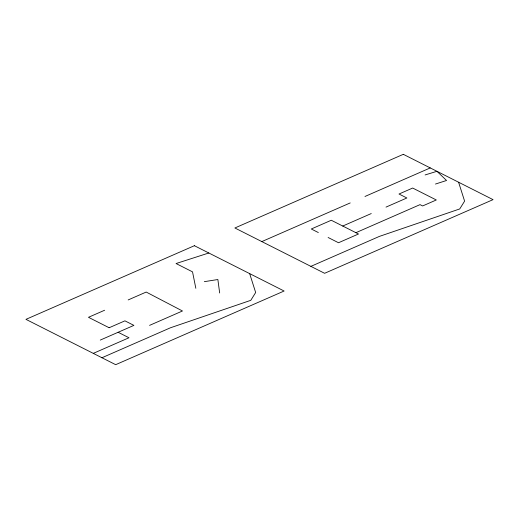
<?xml version="1.0" encoding="UTF-8"?>
<svg xmlns="http://www.w3.org/2000/svg" width="519" height="519" viewBox="0 0 519 519"><rect width="100%" height="100%" fill="white"/><g stroke="black" fill="none" stroke-linecap="round" stroke-linejoin="round"><path stroke-width="0.78" d="M104.617 310.245L88.477 317.304L108.977 327.658M128.174 299.937L146.196 292.054L182.474 310.985L149.569 325.374M261.823 241.588L350.215 202.929M364.961 196.48L430.257 167.922M109.152 327.742L124.923 320.846L133.902 325.381L100.284 340.081M342.741 226.037L371.26 213.562M386.013 207.113L406.87 197.986L399.007 194.015L412.67 188.04L436.304 199.977L422.635 205.952L420.033 204.635L355.904 232.687M93.29 353.374L128.984 337.759L118.131 332.277M101.945 357.747L170.472 327.774L250.794 300.326L255.666 292.515L249.652 273.61M310.881 266.364L379.415 236.392L459.73 208.943L464.602 201.132L458.588 182.234M208.826 252.993L176.058 263.535L192.523 271.852L195.838 288.311M435.467 184.05L446.548 180.489L436.959 171.309L425.106 174.942M204.33 281.661L217.863 279.527L219.667 292.995M318.335 232.551L311.29 228.996L331.284 220.251L358.506 233.998L338.511 242.743L328.112 237.488M194.385 245.701L25.95 319.36L115.679 364.682L284.114 291.016L194.385 245.701M403.321 154.318L234.886 227.984L324.615 273.299L493.05 199.64L403.321 154.318"/></g></svg>
